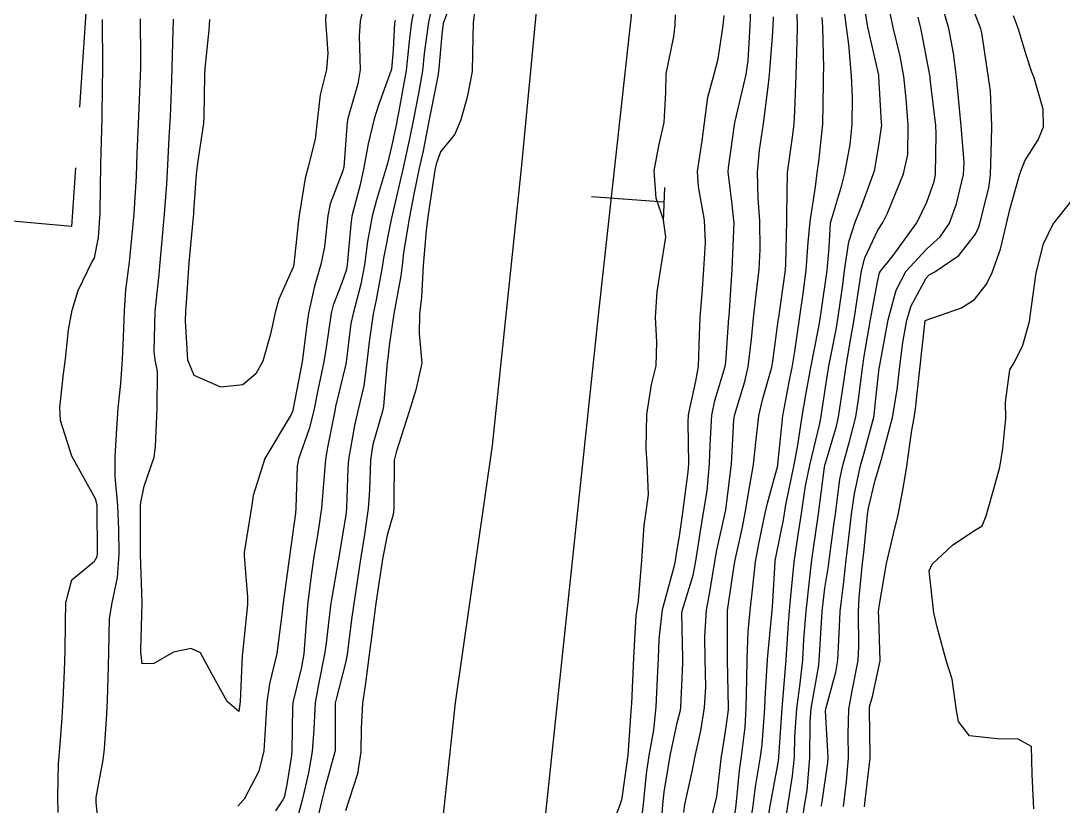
# Model space of a CAD drawing. Header units: metres. Extents: x 298520 to 308411, y 7433745 to 7450750.
# Drawn here: x 300827.6 to 300870.4, y 7448109.3 to 7448141.55 of the extents above; entities that cross this region are included whole.
import ezdxf

# ---------------------------------------------------------------- set-up
doc = ezdxf.new("R2010")
doc.units = ezdxf.units.M
doc.header["$LTSCALE"] = 10
doc.linetypes.add('DASHED', pattern=[0.75, 0.5, -0.25])
for name, color, linetype in [('Curvas de Nivel 1m', 11, 'Continuous'), ('Curvas de Nivel 5m', 15, 'Continuous'), ('Linha Férrea', 251, 'TRACKS'), ('Pórtico', 62, 'Continuous'), ('Vias Secundárias', 230, 'DASHED')]:
    doc.layers.add(name, color=color, linetype=linetype)
doc.linetypes.add('TRACKS', pattern='A,0.15,[130,ltypeshp.shx,S=0.25,R=0,X=0,Y=0],0.15', length=0.3)

msp = doc.modelspace()

# ---------------------------------------------------------------- linework, layer by layer
at = {"layer": 'Curvas de Nivel 1m', "flags": 128}
for points, elevation in [([(300844.743, 7448143.315), (300844.34, 7448141.498), (300844.168, 7448140.216), (300844.09, 7448139.502), (300843.929, 7448138.569), (300843.721, 7448137.507), (300843.573, 7448136.778), (300843.307, 7448135.513), (300842.85, 7448133.566), (300842.838, 7448133.519), (300842.801, 7448133.321), (300842.497, 7448131.812), (300842.448, 7448131.523), (300842.19, 7448130.098), (300842.076, 7448129.527), (300841.905, 7448128.364), (300841.814, 7448127.529), (300841.684, 7448126.565), (300841.447, 7448125.533), (300841.299, 7448124.932), (300841.06, 7448123.536), (300841.035, 7448123.181), (300840.977, 7448121.537), (300840.946, 7448121.249), (300840.658, 7448119.54), (300840.658, 7448119.515), (300840.631, 7448119.378), (300840.364, 7448117.794), (300840.325, 7448117.543), (300840.144, 7448115.998), (300840.077, 7448115.545), (300839.822, 7448114.3), (300839.689, 7448113.549), (300839.632, 7448112.469), (300839.567, 7448111.55), (300839.411, 7448110.67), (300839.159, 7448109.554), (300838.662, 7448107.735)], 696), ([(300858.851, 7448107.679), (300859.095, 7448109.321), (300859.295, 7448110.555), (300859.367, 7448111.318), (300859.388, 7448112.155), (300859.472, 7448113.316), (300859.605, 7448114.346), (300859.708, 7448115.313), (300859.76, 7448116.148), (300859.851, 7448117.311), (300860.001, 7448118.684), (300860.075, 7448119.308), (300860.142, 7448119.806), (300860.359, 7448121.305), (300860.608, 7448123.227), (300860.621, 7448123.301), (300860.685, 7448123.531), (300861.091, 7448124.904), (300861.182, 7448125.295), (300861.381, 7448126.636), (300861.477, 7448127.293), (300861.663, 7448128.371), (300861.818, 7448129.289), (300861.945, 7448130.109), (300862.127, 7448131.287), (300862.256, 7448131.817), (300862.8, 7448132.951), (300862.994, 7448133.277), (300863.185, 7448133.652), (300863.853, 7448135.265), (300864.029, 7448136.068), (300864.036, 7448137.262), (300863.955, 7448138.355), (300863.862, 7448139.265), (300863.708, 7448140.095), (300863.42, 7448141.272), (300863.042, 7448143.158)], 702), ([(300855.774, 7448108.083), (300856.101, 7448109.354), (300856.176, 7448109.696), (300856.376, 7448111.352), (300856.398, 7448111.498), (300856.554, 7448112.467), (300856.656, 7448113.255), (300856.664, 7448113.349), (300856.623, 7448115.31), (300856.624, 7448115.35), (300856.622, 7448117.341), (300856.881, 7448119.097), (300856.927, 7448119.347), (300857.233, 7448120.766), (300857.343, 7448121.343), (300857.538, 7448122.477), (300857.691, 7448123.34), (300857.79, 7448124.241), (300857.912, 7448125.338), (300858.064, 7448125.986), (300858.434, 7448127.333), (300858.485, 7448127.583), (300858.721, 7448129.33), (300858.725, 7448129.358), (300858.757, 7448129.569), (300858.98, 7448131.127), (300859.002, 7448131.327), (300859.018, 7448131.559), (300859.053, 7448133.326), (300859.055, 7448133.576), (300859.082, 7448135.326), (300859.299, 7448136.87), (300859.359, 7448137.322), (300859.38, 7448137.844), (300859.437, 7448139.314), (300859.487, 7448140.714), (300859.492, 7448141.314), (300859.458, 7448142.771)], 698), ([(300860.478, 7448109.301), (300860.485, 7448109.329), (300860.517, 7448109.581), (300860.745, 7448111.093), (300860.758, 7448111.298), (300860.647, 7448113.214), (300860.654, 7448113.299), (300861.067, 7448114.806), (300861.155, 7448115.294), (300861.22, 7448116.677), (300861.252, 7448117.294), (300861.391, 7448118.527), (300861.485, 7448119.291), (300861.605, 7448120.335), (300861.71, 7448121.29), (300861.83, 7448122.13), (300862.084, 7448123.286), (300862.212, 7448123.76), (300862.629, 7448125.281), (300862.64, 7448125.345), (300862.714, 7448126.05), (300862.839, 7448127.171), (300862.85, 7448127.278), (300862.872, 7448127.416), (300863.224, 7448129.273), (300863.546, 7448130.494), (300863.946, 7448131.263), (300864.792, 7448132.181), (300865.357, 7448132.685), (300865.738, 7448133.241), (300866.018, 7448134.031), (300866.306, 7448135.235), (300866.336, 7448135.729), (300866.214, 7448137.236), (300866.151, 7448137.946), (300866.022, 7448139.239), (300865.894, 7448140.229), (300865.706, 7448141.242), (300865.235, 7448142.93)], 704), ([(300841.78, 7448142.666), (300841.539, 7448141.534), (300841.501, 7448140.927), (300841.533, 7448139.533), (300841.437, 7448138.965), (300841.024, 7448137.538), (300840.998, 7448137.392), (300840.861, 7448135.54), (300840.856, 7448135.507), (300840.822, 7448135.399), (300840.31, 7448134.043), (300840.204, 7448133.546), (300840.067, 7448132.27), (300839.925, 7448131.549), (300839.659, 7448130.661), (300839.42, 7448129.553), (300839.337, 7448128.964), (300839.153, 7448127.556), (300839.092, 7448127.192), (300838.773, 7448125.559), (300838.758, 7448125.504), (300838.701, 7448125.389), (300837.623, 7448123.576), (300837.139, 7448122.054), (300837.072, 7448121.584), (300836.774, 7448119.726), (300836.771, 7448119.588), (300836.916, 7448117.885), (300836.91, 7448117.586), (300836.723, 7448115.717), (300836.705, 7448115.588), (300836.693, 7448115.487), (300836.608, 7448113.589), (300836.559, 7448113.19), (300836.075, 7448113.595), (300835.445, 7448114.736), (300834.975, 7448115.606), (300834.595, 7448115.777), (300833.865, 7448115.621), (300833.058, 7448115.161), (300832.586, 7448115.155), (300832.531, 7448115.641), (300832.527, 7448115.707), (300832.589, 7448117.64), (300832.588, 7448117.665), (300832.514, 7448119.641), (300832.512, 7448119.764), (300832.521, 7448121.641), (300832.527, 7448121.778), (300832.671, 7448122.446), (300833.084, 7448123.634), (300833.128, 7448124.074), (300833.206, 7448125.632), (300833.21, 7448127.148), (300833.119, 7448127.634), (300833.075, 7448127.974), (300833.124, 7448129.634), (300833.278, 7448131.13), (300833.328, 7448131.632), (300833.383, 7448132.225), (300833.506, 7448133.623), (300833.594, 7448134.844), (300833.639, 7448135.622), (300833.697, 7448136.764), (300833.746, 7448137.621), (300833.792, 7448138.693), (300833.812, 7448139.621), (300833.847, 7448140.662), (300833.868, 7448141.62)], 699), ([(300843.818, 7448142.412), (300843.649, 7448141.509), (300843.562, 7448140.841), (300843.423, 7448139.512), (300843.114, 7448137.775), (300843.062, 7448137.517), (300843.027, 7448137.34), (300842.837, 7448136.442), (300842.656, 7448135.691), (300842.608, 7448135.522), (300842.191, 7448134.144), (300842.026, 7448133.528), (300841.837, 7448132.485), (300841.717, 7448131.531), (300841.569, 7448130.734), (300841.243, 7448129.535), (300841.158, 7448129.127), (300840.956, 7448127.538), (300840.924, 7448127.344), (300840.717, 7448126.501), (300840.528, 7448125.72), (300840.491, 7448125.542), (300840.197, 7448124.035), (300840.11, 7448123.546), (300840.005, 7448122.212), (300839.953, 7448121.547), (300839.783, 7448120.412), (300839.64, 7448119.55), (300839.512, 7448118.663), (300839.378, 7448117.552), (300839.317, 7448116.842), (300839.22, 7448115.554), (300839.13, 7448115.01), (300838.777, 7448113.558), (300838.754, 7448113.365), (300838.73, 7448111.558), (300838.714, 7448111.384), (300838.522, 7448110.191), (300838.414, 7448109.662), (300838.366, 7448109.562), (300838.055, 7448109.114)], 697), ([(300853.917, 7448108.789), (300853.959, 7448109.378), (300854.02, 7448109.878), (300854.265, 7448111.374), (300854.556, 7448112.72), (300854.686, 7448113.244), (300854.706, 7448113.369), (300854.784, 7448115.165), (300854.787, 7448115.368), (300854.745, 7448117.234), (300854.766, 7448117.368), (300855.209, 7448118.783), (300855.323, 7448119.363), (300855.493, 7448120.519), (300855.639, 7448121.36), (300855.78, 7448122.251), (300855.884, 7448123.358), (300855.911, 7448124.138), (300855.977, 7448125.357), (300856.1, 7448125.968), (300856.52, 7448127.352), (300856.554, 7448127.532), (300856.68, 7448129.351), (300856.688, 7448129.417), (300856.773, 7448130.717), (300856.811, 7448131.321), (300856.815, 7448131.35), (300856.89, 7448133.261), (300856.887, 7448133.349), (300856.809, 7448134.008), (300856.653, 7448135.352), (300856.657, 7448135.52), (300856.845, 7448136.792), (300856.914, 7448137.288), (300856.924, 7448137.349), (300856.938, 7448137.433), (300857.382, 7448139.342), (300857.467, 7448139.929), (300857.556, 7448141.34), (300857.601, 7448142.651)], 696), ([(300846.257, 7448142.128), (300846.175, 7448141.477), (300846.156, 7448140.205), (300846.13, 7448139.477), (300845.93, 7448138.411), (300845.675, 7448137.482), (300845.43, 7448136.898), (300844.833, 7448136.179), (300844.657, 7448135.661), (300844.618, 7448135.493), (300844.574, 7448135.247), (300844.319, 7448133.497), (300844.243, 7448132.944), (300844.123, 7448131.5), (300844.054, 7448130.211), (300843.969, 7448129.502), (300843.957, 7448128.713), (300844.068, 7448127.5), (300843.824, 7448126.396), (300843.542, 7448125.507), (300843.008, 7448123.837), (300842.936, 7448123.516), (300842.917, 7448121.768), (300842.921, 7448121.516), (300842.893, 7448121.283), (300842.647, 7448120.436), (300842.488, 7448119.669), (300842.462, 7448119.522), (300842.225, 7448117.915), (300842.172, 7448117.524), (300841.988, 7448116.137), (300841.912, 7448115.527), (300841.749, 7448114.354), (300841.627, 7448113.529), (300841.571, 7448112.511), (300841.559, 7448111.53), (300841.427, 7448110.633), (300841.067, 7448109.534), (300840.938, 7448109.107)], 694), ([(300858.14, 7448107.69), (300858.378, 7448109.331), (300858.396, 7448109.45), (300858.525, 7448110.121), (300858.715, 7448111.152), (300858.734, 7448111.327), (300858.742, 7448111.525), (300858.863, 7448113.326), (300858.888, 7448113.647), (300859.023, 7448115.323), (300859.126, 7448116.802), (300859.171, 7448117.322), (300859.225, 7448117.927), (300859.361, 7448119.319), (300859.524, 7448120.442), (300859.657, 7448121.315), (300859.823, 7448122.461), (300859.996, 7448123.31), (300860.408, 7448125.013), (300860.467, 7448125.304), (300860.498, 7448125.511), (300860.729, 7448127.027), (300860.762, 7448127.27), (300860.768, 7448127.3), (300861.097, 7448128.949), (300861.155, 7448129.296), (300861.355, 7448130.713), (300861.423, 7448131.294), (300861.609, 7448132.478), (300861.865, 7448133.289), (300862.131, 7448133.965), (300862.621, 7448135.282), (300862.665, 7448135.442), (300862.842, 7448136.535), (300862.946, 7448137.184), (300862.951, 7448137.279), (300862.945, 7448137.37), (300862.868, 7448138.789), (300862.837, 7448139.28), (300862.835, 7448139.318), (300862.387, 7448141.285), (300862.289, 7448141.899)], 701), ([(300829.141, 7448109.039), (300829.126, 7448109.674), (300829.153, 7448111.054), (300829.201, 7448111.673), (300829.298, 7448112.93), (300829.34, 7448113.672), (300829.39, 7448114.863), (300829.42, 7448115.672), (300829.441, 7448116.835), (300829.452, 7448117.672), (300829.696, 7448118.596), (300830.63, 7448119.362), (300830.736, 7448119.555), (300830.75, 7448119.659), (300830.743, 7448121.578), (300830.737, 7448121.659), (300830.666, 7448121.919), (300829.697, 7448123.67), (300829.233, 7448125.146), (300829.2, 7448125.675), (300829.351, 7448127.05), (300829.432, 7448127.673), (300829.558, 7448128.858), (300829.717, 7448129.67), (300829.96, 7448130.473), (300830.532, 7448131.663), (300830.622, 7448131.824), (300830.793, 7448132.654), (300830.859, 7448133.659), (300830.863, 7448133.719), (300830.893, 7448135.659), (300830.94, 7448137.571), (300830.943, 7448137.659), (300830.946, 7448137.751), (300830.972, 7448139.659), (300830.952, 7448141.609)], 697), ([(300830.867, 7448107.656), (300830.697, 7448109.472), (300830.702, 7448109.658), (300830.982, 7448111.21), (300831.038, 7448111.655), (300831.134, 7448113.078), (300831.16, 7448113.654), (300831.202, 7448115.036), (300831.216, 7448115.654), (300831.25, 7448117.011), (300831.347, 7448117.653), (300831.576, 7448118.697), (300831.638, 7448119.65), (300831.632, 7448120.666), (300831.58, 7448121.651), (300831.482, 7448122.844), (300831.479, 7448123.652), (300831.544, 7448124.808), (300831.603, 7448125.651), (300831.703, 7448126.666), (300831.779, 7448127.65), (300831.824, 7448128.567), (300831.856, 7448129.649), (300831.912, 7448130.502), (300832.058, 7448131.647), (300832.206, 7448133.048), (300832.254, 7448133.638), (300832.346, 7448135.165), (300832.366, 7448135.637), (300832.379, 7448136.087), (300832.446, 7448137.636), (300832.521, 7448139.287), (300832.529, 7448139.635), (300832.532, 7448139.981), (300832.52, 7448141.636)], 698), ([(300842.967, 7448141.582), (300842.958, 7448141.519), (300842.951, 7448141.471), (300842.885, 7448140.357), (300842.823, 7448139.572), (300842.813, 7448139.521), (300842.29, 7448138.094), (300842.107, 7448137.527), (300841.866, 7448136.502), (300841.691, 7448135.531), (300841.533, 7448134.815), (300841.2, 7448133.536), (300841.148, 7448133.188), (300841.009, 7448131.538), (300840.977, 7448131.341), (300840.771, 7448130.758), (300840.426, 7448129.875), (300840.339, 7448129.544), (300840.145, 7448128.14), (300840.042, 7448127.547), (300839.816, 7448126.449), (300839.637, 7448125.551), (300839.449, 7448124.799), (300839.009, 7448123.557), (300838.956, 7448123.281), (300838.901, 7448121.558), (300838.883, 7448121.334), (300838.633, 7448119.56), (300838.357, 7448117.564), (300838.332, 7448117.286), (300838.113, 7448115.567), (300837.816, 7448114.329), (300837.7, 7448113.573), (300837.654, 7448112.674), (300837.581, 7448111.574), (300837.372, 7448110.736), (300836.77, 7448109.586), (300836.51, 7448109.304)], 698), ([(300851.748, 7448108.16), (300852.22, 7448109.403), (300852.29, 7448109.628), (300852.543, 7448111.4), (300852.685, 7448113.398), (300852.689, 7448113.523), (300852.775, 7448115.397), (300852.869, 7448117.136), (300852.907, 7448117.396), (300852.963, 7448117.741), (300853.099, 7448119.393), (300853.198, 7448120.848), (300853.282, 7448121.391), (300853.383, 7448122.102), (300853.325, 7448123.39), (300853.284, 7448123.986), (300853.306, 7448125.391), (300853.498, 7448126.612), (300853.69, 7448127.386), (300853.717, 7448128.36), (300853.659, 7448129.386), (300853.726, 7448130.429), (300853.881, 7448131.384), (300854.085, 7448132.67), (300853.996, 7448133.382), (300853.696, 7448134.271), (300853.61, 7448135.388), (300853.801, 7448136.423), (300854.026, 7448137.382), (300854.085, 7448138.602), (300854.099, 7448139.382), (300854.418, 7448140.907), (300854.476, 7448141.376), (300854.479, 7448141.797)], 694), ([(300854.832, 7448109.044), (300854.868, 7448109.366), (300855.17, 7448110.727), (300855.299, 7448111.362), (300855.522, 7448112.391), (300855.682, 7448113.359), (300855.724, 7448114.206), (300855.708, 7448115.359), (300855.691, 7448116.265), (300855.76, 7448117.359), (300855.89, 7448118.087), (300856.106, 7448119.355), (300856.184, 7448119.81), (300856.524, 7448121.351), (300856.548, 7448121.467), (300856.674, 7448122.477), (300856.775, 7448123.256), (300856.787, 7448123.349), (300856.875, 7448125.174), (300856.907, 7448125.348), (300857.331, 7448126.736), (300857.471, 7448127.343), (300857.604, 7448128.482), (300857.688, 7448129.341), (300857.792, 7448130.315), (300857.915, 7448131.339), (300857.967, 7448132.163), (300857.947, 7448133.339), (300857.879, 7448134.272), (300857.847, 7448135.34), (300857.935, 7448136.24), (300858.105, 7448137.337), (300858.277, 7448138.738), (300858.342, 7448139.328), (300858.471, 7448140.908), (300858.491, 7448141.326), (300858.505, 7448141.72)], 697), ([(300856.916, 7448108.939), (300856.978, 7448109.345), (300857.113, 7448110.766), (300857.19, 7448111.344), (300857.345, 7448112.552), (300857.393, 7448113.342), (300857.412, 7448114.504), (300857.434, 7448115.341), (300857.473, 7448116.468), (300857.549, 7448117.341), (300857.657, 7448118.305), (300857.775, 7448119.339), (300857.904, 7448120.078), (300858.168, 7448121.335), (300858.26, 7448121.741), (300858.683, 7448123.295), (300858.69, 7448123.33), (300858.893, 7448125.327), (300859.181, 7448126.868), (300859.275, 7448127.322), (300859.387, 7448127.968), (300859.58, 7448129.318), (300859.724, 7448130.36), (300859.848, 7448131.314), (300859.926, 7448132.445), (300860.009, 7448133.312), (300860.239, 7448134.73), (300860.307, 7448135.308), (300860.364, 7448135.773), (300860.533, 7448137.305), (300860.56, 7448138.995), (300860.568, 7448139.303), (300860.57, 7448139.609), (300860.531, 7448141.304), (300860.511, 7448141.691)], 699), ([(300859.663, 7448108.472), (300859.787, 7448109.311), (300859.885, 7448109.947), (300860.001, 7448111.308), (300860.012, 7448112.763), (300860.054, 7448113.308), (300860.364, 7448115.087), (300860.39, 7448115.303), (300860.403, 7448115.486), (300860.51, 7448117.302), (300860.622, 7448118.251), (300860.768, 7448119.163), (300860.788, 7448119.298), (300861.005, 7448120.949), (300861.049, 7448121.296), (300861.236, 7448122.736), (300861.352, 7448123.293), (300861.65, 7448124.334), (300861.889, 7448125.288), (300862.005, 7448125.996), (300862.161, 7448127.286), (300862.237, 7448127.786), (300862.489, 7448129.283), (300862.528, 7448129.511), (300862.776, 7448130.828), (300862.861, 7448131.2), (300862.901, 7448131.278), (300863.378, 7448131.86), (300864.39, 7448133.256), (300864.811, 7448134.101), (300865.109, 7448134.958), (300865.161, 7448135.247), (300865.192, 7448136.902), (300865.174, 7448137.247), (300864.948, 7448139.173), (300864.936, 7448139.249), (300864.877, 7448139.608), (300864.617, 7448140.981), (300864.562, 7448141.255), (300864.455, 7448141.701)], 703), ([(300862.246, 7448109.283), (300862.267, 7448109.532), (300862.479, 7448111.281), (300862.48, 7448111.344), (300862.446, 7448113.281), (300862.458, 7448113.387), (300862.568, 7448113.81), (300862.886, 7448115.275), (300862.838, 7448117.048), (300862.825, 7448117.277), (300862.843, 7448117.504), (300863.143, 7448119.272), (300863.432, 7448120.487), (300863.622, 7448121.266), (300863.844, 7448122.432), (300863.99, 7448123.26), (300864.19, 7448124.75), (300864.285, 7448125.256), (300864.344, 7448125.62), (300864.515, 7448127.253), (300864.743, 7448129.24), (300866.234, 7448129.762), (300866.766, 7448130.103), (300867.257, 7448130.744), (300867.484, 7448131.223), (300867.835, 7448132.172), (300868.083, 7448133.217), (300868.215, 7448133.809), (300868.615, 7448135.212), (300868.661, 7448135.376), (300868.832, 7448135.808), (300869.376, 7448136.671), (300869.595, 7448137.199), (300869.579, 7448137.918), (300869.213, 7448139.205), (300869.117, 7448139.448), (300868.882, 7448140.155), (300868.574, 7448141.213), (300868.362, 7448141.755)], 706), ([(300869.195, 7448109.2), (300869.125, 7448110.61), (300869.117, 7448111.201), (300869.105, 7448111.759), (300868.551, 7448112.057), (300867.697, 7448112.073), (300866.553, 7448112.189), (300866.101, 7448112.779), (300866.02, 7448113.238), (300865.849, 7448114.514), (300865.608, 7448115.24), (300865.242, 7448116.605), (300865.098, 7448117.245), (300864.906, 7448118.971), (300865.022, 7448119.246), (300865.855, 7448120.028), (300866.653, 7448120.556), (300867.072, 7448120.81), (300867.237, 7448121.224), (300867.561, 7448122.334), (300867.806, 7448123.219), (300867.921, 7448123.987), (300868.044, 7448125.217), (300868.036, 7448125.894), (300868.214, 7448127.215), (300868.407, 7448127.542), (300868.743, 7448128.234), (300869.019, 7448129.206), (300869.069, 7448129.518), (300869.296, 7448131.202), (300869.599, 7448132.39), (300869.977, 7448133.192), (300870.814, 7448134.238)], 707)]:
    msp.add_lwpolyline(points, dxfattribs=dict(at, elevation=elevation))
at = {"layer": 'Curvas de Nivel 5m', "flags": 128}
for points, elevation in [([(300861.379, 7448109.291), (300861.503, 7448110.315), (300861.583, 7448111.29), (300861.573, 7448112.269), (300861.608, 7448113.29), (300861.752, 7448114.108), (300861.987, 7448115.286), (300862.018, 7448115.859), (300861.996, 7448117.286), (300862.031, 7448117.873), (300862.166, 7448119.285), (300862.212, 7448119.712), (300862.366, 7448121.283), (300862.407, 7448121.541), (300862.677, 7448122.64), (300862.861, 7448123.277), (300862.927, 7448123.518), (300863.393, 7448125.27), (300863.588, 7448126.399), (300863.682, 7448127.266), (300863.824, 7448128.344), (300863.984, 7448129.262), (300864.168, 7448129.853), (300864.779, 7448130.982), (300864.906, 7448131.123), (300865.13, 7448131.247), (300866.114, 7448131.912), (300866.799, 7448132.793), (300866.941, 7448133.089), (300866.987, 7448133.228), (300867.348, 7448134.695), (300867.421, 7448135.224), (300867.458, 7448136.61), (300867.479, 7448137.224), (300867.416, 7448138.676), (300867.34, 7448139.225), (300867.067, 7448141.052), (300867.017, 7448141.229), (300866.897, 7448141.534), (300866.256, 7448143.237)], 705), ([(300845.493, 7448142.909), (300844.961, 7448141.489), (300844.946, 7448141.446), (300844.896, 7448140.996), (300844.768, 7448139.598), (300844.752, 7448139.492), (300844.733, 7448139.354), (300844.376, 7448137.497), (300844.117, 7448136.217), (300843.963, 7448135.503), (300843.736, 7448134.43), (300843.568, 7448133.509), (300843.314, 7448132.038), (300843.259, 7448131.513), (300843.213, 7448131.077), (300842.925, 7448129.517), (300842.741, 7448128.317), (300842.659, 7448127.595), (300842.652, 7448127.521), (300842.499, 7448125.729), (300842.458, 7448125.522), (300842.061, 7448124.155), (300841.961, 7448123.527), (300841.915, 7448122.283), (300841.869, 7448121.528), (300841.719, 7448120.457), (300841.565, 7448119.531), (300841.44, 7448118.717), (300841.26, 7448117.534), (300841.179, 7448116.963), (300840.997, 7448115.536), (300840.935, 7448115.189), (300840.566, 7448113.759), (300840.522, 7448113.582), (300840.516, 7448113.54), (300840.505, 7448111.578), (300840.5, 7448111.54), (300840.074, 7448109.991), (300839.965, 7448109.545), (300839.805, 7448108.85)], 695), ([(300857.523, 7448108.319), (300857.67, 7448109.338), (300857.767, 7448110.095), (300857.978, 7448111.336), (300858.046, 7448111.837), (300858.149, 7448113.334), (300858.17, 7448113.731), (300858.265, 7448115.333), (300858.288, 7448115.633), (300858.453, 7448117.332), (300858.466, 7448117.48), (300858.573, 7448119.331), (300858.577, 7448119.387), (300858.638, 7448119.655), (300858.917, 7448121.068), (300858.959, 7448121.326), (300859.014, 7448121.673), (300859.351, 7448123.32), (300859.506, 7448124.133), (300859.68, 7448125.315), (300859.831, 7448126.199), (300860.043, 7448127.31), (300860.36, 7448128.917), (300860.423, 7448129.305), (300860.466, 7448129.595), (300860.709, 7448131.301), (300860.792, 7448132.242), (300860.851, 7448133.251), (300860.86, 7448133.299), (300861.314, 7448134.799), (300861.443, 7448135.294), (300861.663, 7448136.469), (300861.742, 7448137.291), (300861.748, 7448138.407), (300861.709, 7448139.292), (300861.604, 7448140.575), (300861.507, 7448141.294), (300861.305, 7448142.908)], 700), ([(300840.155, 7448142.303), (300840.107, 7448141.548), (300840.21, 7448140.22), (300840.152, 7448139.547), (300839.899, 7448138.513), (300839.787, 7448137.551), (300839.695, 7448136.697), (300839.402, 7448135.554), (300839.283, 7448135.091), (300839.028, 7448133.558), (300839.004, 7448133.355), (300838.812, 7448131.56), (300838.811, 7448131.531), (300838.781, 7448131.432), (300838.202, 7448130.128), (300838.044, 7448129.571), (300837.859, 7448128.688), (300837.535, 7448127.578), (300837.256, 7448127.051), (300836.718, 7448126.608), (300835.812, 7448126.503), (300834.724, 7448126.984), (300834.455, 7448127.614), (300834.361, 7448129.228), (300834.375, 7448129.616), (300834.402, 7448129.972), (300834.519, 7448131.614), (300834.695, 7448133.505), (300834.708, 7448133.611), (300834.711, 7448133.703), (300834.819, 7448135.249), (300834.852, 7448135.58), (300834.855, 7448135.61), (300835.112, 7448137.344), (300835.129, 7448137.607), (300835.154, 7448139.323), (300835.171, 7448139.607), (300835.339, 7448141.163), (300835.36, 7448141.605)], 700), ([(300852.993, 7448107.888), (300853.167, 7448109.39), (300853.295, 7448110.625), (300853.407, 7448111.387), (300853.591, 7448112.422), (300853.693, 7448113.383), (300853.752, 7448114.559), (300853.789, 7448115.382), (300853.816, 7448116.16), (300853.95, 7448117.38), (300854.441, 7448119.183), (300854.48, 7448119.372), (300854.497, 7448119.51), (300854.648, 7448120.39), (300854.773, 7448121.257), (300854.786, 7448121.369), (300855.011, 7448123.035), (300855.032, 7448123.367), (300855.001, 7448125.066), (300855.024, 7448125.367), (300855.326, 7448126.762), (300855.427, 7448127.363), (300855.468, 7448128.641), (300855.497, 7448129.363), (300855.593, 7448130.539), (300855.653, 7448131.361), (300855.712, 7448132.443), (300855.671, 7448133.361), (300855.432, 7448134.749), (300855.393, 7448135.364), (300855.582, 7448136.623), (300855.678, 7448137.362), (300855.811, 7448138.413), (300856.072, 7448139.358), (300856.24, 7448139.995), (300856.449, 7448141.354), (300856.482, 7448141.771)], 695)]:
    msp.add_lwpolyline(points, dxfattribs=dict(at, elevation=elevation))
at = {"layer": 'Linha Férrea', "flags": 128}
for points in [[(298729.261, 7450749.95), (298734.809, 7450730.65), (298742.343, 7450703.451), (298750.119, 7450676.237), (298757.889, 7450649.199), (298765.189, 7450623.712), (298769.985, 7450606.424), (298776.494, 7450583.287), (298783.055, 7450560.248), (298788.164, 7450542.214), (298793.821, 7450521.584), (298798.125, 7450506.606), (298804.386, 7450484.418), (298809.295, 7450466.837), (298814.551, 7450448.858), (298819.559, 7450431.225), (298826.267, 7450408.649), (298831.926, 7450389.314), (298837.135, 7450370.779), (298842.092, 7450352.398), (298847.802, 7450331.823), (298852.149, 7450316.412), (298858.34, 7450294.769), (298862.969, 7450278.965), (298867.952, 7450260.088), (298870.924, 7450249.95), (298873.722, 7450238.982), (298878.355, 7450222.697), (298882.025, 7450210.358), (298885.603, 7450197.651), (298890.189, 7450181.049), (298894.637, 7450166.006), (298898.995, 7450149.812), (298904.361, 7450131.79), (298908.122, 7450117.709), (298911.93, 7450103.946), (298916.104, 7450089.039), (298920.554, 7450073.399), (298923.212, 7450064.319), (298926.468, 7450052.577), (298930.321, 7450038.956), (298934.723, 7450023.223), (298938.252, 7450011.622), (298941.509, 7449999.193), (298944.399, 7449989.651), (298947.701, 7449977.682), (298952.335, 7449961.49), (298956.967, 7449946.581), (298961.92, 7449929.017), (298965.909, 7449915.258), (298970.082, 7449900.905), (298973.936, 7449887.787), (298977.788, 7449874.853), (298981.549, 7449862.469), (298986.366, 7449847.197), (298989.852, 7449836.37), (298994.575, 7449822.337), (298999.437, 7449807.292), (299004.068, 7449794.269), (299008.7, 7449781.657), (299013.057, 7449770.328), (299018.285, 7449757.718), (299022.322, 7449748.037), (299026.817, 7449737.63), (299031.861, 7449726.852), (299036.814, 7449716.896), (299043.096, 7449705.205), (299047.821, 7449696.534), (299054.335, 7449685.572), (299060.664, 7449675.852), (299069.469, 7449663.104), (299077.541, 7449652.872), (299085.429, 7449643.336), (299089.832, 7449637.784), (299098.728, 7449628.561), (299107.993, 7449618.793), (299117.442, 7449610.031), (299127.077, 7449601.223), (299138.453, 7449591.782), (299150.409, 7449582.651), (299162.779, 7449573.982), (299174.004, 7449567.002), (299185.962, 7449560.295), (299199.698, 7449553.222), (299213.253, 7449547.024), (299227.033, 7449541.5), (299241.999, 7449536.525), (299258.424, 7449531.831), (299277.224, 7449527.814), (299295.935, 7449525.032), (299311.589, 7449523.57), (299326.876, 7449522.883), (299340.975, 7449522.747), (299353.572, 7449523.111), (299369.274, 7449524.069), (299382.826, 7449525.211), (299396.609, 7449526.717), (299414.178, 7449529.501), (299430.969, 7449532.603), (299440.142, 7449534.839), (299451.094, 7449537.487), (299469.666, 7449542.917), (299486.963, 7449547.755), (299510.376, 7449554.83), (299531.414, 7449561.037), (299544.903, 7449564.894), (299559.186, 7449569.068), (299590.197, 7449576.665), (299616.417, 7449582.259), (299645.03, 7449585.805), (299675.251, 7449587.635), (299705.522, 7449586.259), (299732.882, 7449582.825), (299762.581, 7449576.088), (299791.888, 7449566.944), (299816.217, 7449556.896), (299840.774, 7449544.781), (299859.676, 7449534.387), (299878.529, 7449521.308), (299897.376, 7449507.135), (299919.538, 7449486.991), (299927.658, 7449478.626), (299947.133, 7449456.962), (299961.499, 7449437.961), (299971.137, 7449424.784), (299981.869, 7449408.322), (299997.595, 7449383.682), (300016.228, 7449354.96), (300035.864, 7449324.687), (300055.136, 7449295.587), (300073.232, 7449268.397), (300085.868, 7449249.95), (300089.501, 7449244.778), (300101.211, 7449227.647), (300111.197, 7449214.14), (300124.752, 7449194.736), (300135.909, 7449179.759), (300148.296, 7449162.129), (300160.805, 7449144.566), (300173.129, 7449128.481), (300185.523, 7449112.088), (300198.402, 7449095.758), (300207.462, 7449083.98), (300220.094, 7449068.515), (300233.468, 7449051.744), (300246.778, 7449035.349), (300263.478, 7449015.076), (300277.526, 7448998.444), (300292.814, 7448981.501), (300306.688, 7448964.856), (300324.623, 7448944.393), (300340.398, 7448926.517), (300357.9, 7448907.843), (300372.755, 7448891.817), (300392.041, 7448871.054), (300410.717, 7448852.066), (300427.475, 7448834.137), (300439.245, 7448822.858), (300454.898, 7448806.525), (300473.448, 7448788.164), (300493.111, 7448768.808), (300511.705, 7448749.95), (300518.198, 7448743.612), (300525.672, 7448735.984), (300530.889, 7448730.361), (300538.141, 7448723.284), (300543.771, 7448717.624), (300548.924, 7448711.903), (300554.778, 7448706.093), (300562.444, 7448698.573), (300570.483, 7448690.198), (300580.06, 7448680.508), (300590.013, 7448670.628), (300599.102, 7448661.391), (300608.565, 7448651.702), (300616.68, 7448643.32), (300625.581, 7448633.859), (300633.62, 7448625.859), (300641.21, 7448617.858), (300649.582, 7448609.897), (300659.386, 7448599.72), (300667.387, 7448591.231), (300676.098, 7448582.784), (300683.871, 7448574.669), (300691.725, 7448567.153), (300703.33, 7448554.876), (300711.744, 7448546.351), (300718.093, 7448539.767), (300726.506, 7448530.983), (300733.153, 7448523.695), (300741.152, 7448514.418), (300747.426, 7448507.242), (300750.054, 7448504.018), (300758.169, 7448493.99), (300764.854, 7448485.238), (300772.251, 7448475.55), (300781.114, 7448462.855), (300788.178, 7448452.147), (300795.99, 7448439.115), (300802.712, 7448427.661), (300809.137, 7448414.665), (300814.959, 7448402.42), (300819.763, 7448391.601), (300824.722, 7448378.533), (300829.079, 7448366.59), (300833.249, 7448353.858), (300836.592, 7448342.438), (300839.822, 7448330.572), (300842.678, 7448317.912), (300845.758, 7448304.202), (300848.387, 7448291.169), (300849.927, 7448279.903), (300851.843, 7448266.756), (300852.632, 7448254.174), (300852.974, 7448249.95), (300853.718, 7448237.64), (300853.896, 7448226.066), (300854.164, 7448215.145), (300853.836, 7448203.832), (300853.598, 7448192.905), (300852.795, 7448182.25), (300851.991, 7448170.79), (300850.801, 7448159.302), (300849.223, 7448146.768), (300848.151, 7448135.486), (300846.96, 7448124.114), (300845.442, 7448113.546), (300844.222, 7448102.204), (300842.288, 7448090.385), (300840.978, 7448078.33), (300839.608, 7448068.386), (300838.209, 7448056.39), (300836.541, 7448045.166), (300835.023, 7448032.665), (300833.535, 7448020.341), (300832.284, 7448009.205), (300831.094, 7447998.637), (300829.874, 7447985.926), (300828.432, 7447973.713), (300826.546, 7447955.639), (300825.162, 7447943.391), (300824.986, 7447942.247), (300823.836, 7447930.96), (300822.657, 7447919.829), (300821.593, 7447909.075), (300820.243, 7447895.408), (300819.533, 7447885.934), (300818.679, 7447872.07), (300818.298, 7447858.799), (300817.927, 7447851.916), (300817.786, 7447841.862), (300817.933, 7447833.489), (300818.516, 7447815.843), (300820.361, 7447795.876), (300822.449, 7447776.733), (300825.922, 7447758.996), (300827.722, 7447750.217), (300828.687, 7447743.229), (300830.467, 7447731.539), (300833.751, 7447711.152), (300838.977, 7447681.969), (300842.161, 7447664.851), (300846.249, 7447643.566), (300856.898, 7447587.933), (300861.3, 7447564.706), (300863.731, 7447552.015), (300867.081, 7447534.8), (300870.251, 7447518.153), (300879.139, 7447471.406), (300882.717, 7447452.426), (300886.196, 7447433.436), (300890.621, 7447408.952), (300893.065, 7447393.996), (300894.895, 7447382.534), (300896.018, 7447374.923), (300897.056, 7447367.88), (300898.671, 7447355.202), (300899.884, 7447344.173), (300901.155, 7447328.57), (300902.425, 7447306.17), (300902.632, 7447290.927), (300902.643, 7447274.906), (300901.209, 7447249.806), (300899.894, 7447235.454), (300897.424, 7447214.973), (300896.24, 7447207.108, -0.017609), (300893.245, 7447191.067), (300890.79, 7447180.008), (300886.347, 7447162.337), (300883.122, 7447151.267), (300877.521, 7447133.871), (300873.858, 7447123.752), (300865.532, 7447103.056), (300859.822, 7447090.388), (300850.503, 7447071.406), (300846.315, 7447063.106), (300836.805, 7447045.834), (300827.664, 7447031.197), (300815.395, 7447013.014), (300803.069, 7446996.228), (300792.968, 7446983.245), (300781.446, 7446969.292), (300759.63, 7446945.435), (300748.36, 7446933.669), (300737.301, 7446922.447), (300720.178, 7446905.644), (300707.821, 7446893.561), (300697.057, 7446883.028), (300686.376, 7446872.224), (300676.506, 7446862.329), (300660.145, 7446845.845), (300651.989, 7446837.638), (300637.917, 7446823.835), (300624.102, 7446810.419), (300614.955, 7446801.573), (300610.107, 7446796.538), (300599.124, 7446785.64, 0.017844), (300588.776, 7446774.611), (300582.973, 7446768.596), (300572.807, 7446757.15), (300570.635, 7446754.423, -0.018804), (300566.868, 7446749.902, -0.021463), (300565.197, 7446747.771, 0.014089), (300560.744, 7446742.236), (300556.818, 7446737.065), (300549.018, 7446726.402), (300544.903, 7446720.152), (300542.989, 7446717.435), (300540.702, 7446714.014), (300534.516, 7446704.131), (300528.813, 7446694.775), (300525.37, 7446688.688), (300519.775, 7446678.443, 0.017217), (300513.559, 7446666.068), (300510.115, 7446659.471), (300505.35, 7446648.44), (300501.39, 7446638.953, 0.017957), (300498.447, 7446631.125), (300492.383, 7446614.647), (300488.086, 7446600.958), (300484.889, 7446590.082), (300482.448, 7446580.533), (300479.028, 7446566.174), (300474.999, 7446546.195), (300472.245, 7446530.076), (300469.723, 7446510.133), (300467.649, 7446494.09), (300465.343, 7446472.628), (300462.509, 7446448.283), (300460.589, 7446427.75), (300458.173, 7446403.459), (300455.716, 7446377.743), (300453.679, 7446357.578), (300451.179, 7446331.957), (300448.408, 7446302.907), (300446.096, 7446278.461), (300443.948, 7446255.986), (300443.327, 7446249.95), (300441.921, 7446236.026), (300439.714, 7446214.959), (300437.145, 7446189.663), (300434.772, 7446164.489), (300432.986, 7446145.942), (300427.675, 7446092.019), (300425.457, 7446069.071), (300422.052, 7446034.05), (300420.454, 7446017.74), (300416.946, 7445981.751), (300414.159, 7445952.95), (300410.686, 7445916.311), (300408.437, 7445891.812), (300405.718, 7445868.171), (300403.766, 7445842.739), (300401.654, 7445818.651), (300400.337, 7445806.143), (300399.876, 7445801.282), (300399.266, 7445794.558)], [(298905.363, 7450145.031), (298910.207, 7450124.873), (298915.002, 7450108.012), (298921.739, 7450085.266), (298926.98, 7450064.83), (298931.003, 7450051.742), (298934.224, 7450039.953), (298937.65, 7450027.983), (298940.458, 7450017.786), (298943.206, 7450008.624), (298945.866, 7449998.811), (298948.85, 7449988.084), (298952.218, 7449977.183), (298954.849, 7449967.637), (298957.892, 7449956.733), (298961.763, 7449943.848), (298964.896, 7449932.558), (298968.973, 7449920.293), (298972.372, 7449908.382), (298975.8, 7449896.208), (298979.287, 7449884.682), (298982.035, 7449875.079), (298985.463, 7449863.464), (298988.891, 7449853.475), (298994.252, 7449836.792), (298999.642, 7449820.007), (299004.122, 7449806.223), (299009.577, 7449791.55), (299017.072, 7449771.922), (299023.852, 7449755.78), (299031.351, 7449735.099), (299042.615, 7449714.768), (299049.157, 7449702.257), (299057.947, 7449687.795), (299067.128, 7449674.025), (299074.388, 7449663.764), (299083.266, 7449652.271), (299093.226, 7449640.21), (299104.865, 7449628.3), (299116.059, 7449616.929), (299127.188, 7449606.965), (299134.846, 7449600.398), (299146.061, 7449590.999), (299159.8, 7449581.134), (299172.881, 7449572.672), (299188.754, 7449563.553), (299203.487, 7449555.781), (299219.692, 7449548.782), (299229.285, 7449544.979), (299249.695, 7449538.196), (299264.418, 7449534.22), (299286.841, 7449530.183), (299305.276, 7449527.832), (299319.472, 7449527.113), (299340.209, 7449526.73), (299362.575, 7449527.496), (299380.335, 7449528.889), (299402.027, 7449531.43), (299418.393, 7449534.55), (299439.271, 7449538.773), (299455.546, 7449542.61), (299468.219, 7449546.447), (299486.071, 7449551.679), (299502.678, 7449556.429), (299521.873, 7449562.476), (299544.903, 7449569.511), (299558.765, 7449572.874), (299572.65, 7449576.475), (299589.389, 7449580.647), (299603.615, 7449583.903), (299623.713, 7449587.445), (299640.449, 7449589.67), (299657.813, 7449590.983), (299675.925, 7449591.554), (299694.255, 7449591.042), (299708.541, 7449590.126), (299722.182, 7449588.244), (299738.919, 7449585.56), (299759.653, 7449580.821), (299775.25, 7449576.474), (299786.436, 7449572.94), (299797.015, 7449569.282), (299807.003, 7449565.52), (299816.424, 7449561.561), (299823.596, 7449557.979), (299834.148, 7449553.022), (299842.943, 7449548.641), (299850.946, 7449544.045), (299857.58, 7449540.07), (299867.592, 7449534.039), (299879.685, 7449526.144), (299888.765, 7449519.647), (299901.686, 7449509.708), (299911.305, 7449500.703), (299920.635, 7449492.515), (299928.708, 7449484.626), (299935.814, 7449476.733), (299943.925, 7449467.258), (299951.104, 7449459.003), (299957.671, 7449450.784), (299963.484, 7449442.67), (299970.77, 7449432.303), (299976.475, 7449423.904), (299982.432, 7449414.862), (299988.891, 7449404.85), (299995.852, 7449394.443), (300002.312, 7449383.928), (300010.887, 7449370.223), (300018.781, 7449358.239), (300026.569, 7449345.892), (300033.388, 7449335.88), (300041.176, 7449324.037), (300049.358, 7449311.838), (300057.288, 7449299.745), (300065.47, 7449287.364), (300073.508, 7449275.701), (300081.011, 7449264.541), (300090.196, 7449251.298), (300091.164, 7449249.95), (300100.525, 7449236.167), (300109.403, 7449223.951), (300117.162, 7449213.187), (300127.336, 7449198.457), (300139.6, 7449181.446), (300149.952, 7449166.72), (300159.813, 7449153.466), (300168.75, 7449141.382), (300179.779, 7449126.346), (300190.932, 7449112.414), (300203.876, 7449095.222), (300217.308, 7449078.587), (300230.374, 7449062.005), (300242.887, 7449046.162), (300256.877, 7449029.774), (300272.777, 7449010.921), (300288.309, 7448992.868), (300306.303, 7448971.97), (300322.512, 7448953.54), (300337.055, 7448937.024), (300349.196, 7448923.521), (300363.433, 7448907.803), (300372.178, 7448898.27), (300387.649, 7448881.624), (300402.322, 7448866.086), (300417.298, 7448851.105), (300428.763, 7448838.962), (300440.716, 7448827.379), (300454.398, 7448813.148), (300467.461, 7448800.639), (300481.638, 7448785.533), (300502.227, 7448765.254), (300514.06, 7448753.852), (300517.826, 7448749.95), (300528.275, 7448738.976), (300540.783, 7448726.333), (300551.364, 7448715.261), (300568.358, 7448698.083), (300580.431, 7448686.447), (300591.073, 7448675.242), (300605.822, 7448659.996), (300619.827, 7448645.871), (300631.531, 7448633.85), (300641.93, 7448623.388), (300651.196, 7448614.132), (300663.21, 7448601.736), (300675.654, 7448588.967), (300686.366, 7448579.136), (300697.132, 7448567.001), (300714.307, 7448549.82), (300728.065, 7448535.254), (300742.189, 7448519.954), (300754.02, 7448506), (300763.608, 7448493.67), (300772.134, 7448482.969), (300781.594, 7448469.905), (300789.873, 7448457.453), (300798.087, 7448444.138), (300806.367, 7448430.378), (300809.353, 7448423.731), (300815.826, 7448410.715), (300822.176, 7448396.83), (300827.777, 7448382.459), (300832.26, 7448369.325), (300838.297, 7448352.647), (300842.655, 7448335.903), (300846.951, 7448318.72), (300850.061, 7448305.153), (300853.485, 7448286.05), (300855.912, 7448269.922), (300857.341, 7448249.95), (300858.33, 7448231.606), (300857.942, 7448206.205), (300856.925, 7448178.368), (300854.333, 7448156.855), (300851.333, 7448129.708), (300849.095, 7448108.502), (300845.739, 7448085.317), (300843.044, 7448064.17), (300840.396, 7448043.097), (300838.567, 7448030.951), (300837.041, 7448016.016), (300835.11, 7447994.958), (300832.975, 7447975.28), (300830.738, 7447953.623), (300829.108, 7447937.188), (300828.366, 7447933.435), (300827.045, 7447924.743), (300825.629, 7447910.191), (300824.268, 7447895.589), (300822.966, 7447881.617), (300821.953, 7447863.074), (300821.73, 7447846.352), (300821.738, 7447838.346), (300822.298, 7447822.796), (300823.264, 7447806.625), (300824.128, 7447792.391), (300826.211, 7447777.691), (300829.715, 7447760.435), (300831.501, 7447751.07), (300833.495, 7447738.255), (300836.415, 7447720.056), (300862.711, 7447579.549), (300879.787, 7447489.912), (300882.904, 7447473.371), (300886.736, 7447453.399), (300891.84, 7447425.61), (300894.824, 7447408.419), (300897.501, 7447392.308), (300900.259, 7447374.699), (300902.627, 7447356.768), (300903.989, 7447344.999), (300904.86, 7447335.88), (300905.847, 7447322.28), (300906.291, 7447313.022), (300906.573, 7447308.418), (300906.759, 7447298.893), (300906.88, 7447292.725, -0.006984), (300906.844, 7447284.829), (300906.695, 7447276.838), (300906.36, 7447267.883), (300905.744, 7447256.667), (300905.23, 7447249.95), (300904.292, 7447239.525), (300903.012, 7447227.25), (300901.034, 7447212.309), (300899.543, 7447202.921, -0.011988), (300897.909, 7447194.02), (300894.997, 7447180.769), (300891.356, 7447165.387), (300887.457, 7447151.115), (300883.301, 7447137.652), (300876.75, 7447119.219), (300874.099, 7447111.988), (300871.749, 7447106.138, -0.018309), (300868.914, 7447099.764, 0.011681), (300865.826, 7447093.061), (300860.469, 7447081.825), (300851.72, 7447064.422), (300846.208, 7447053.937), (300843.033, 7447048.479), (300836.89, 7447038.137), (300827.206, 7447022.921), (300821.11, 7447014.014), (300814.857, 7447005.089), (300809.628, 7446998.099), (300801.236, 7446986.884), (300791.122, 7446974.407), (300781.425, 7446962.969), (300774.943, 7446955.767), (300762.88, 7446942.762), (300751.299, 7446930.933), (300734.873, 7446914.565), (300727.949, 7446907.628), (300717.868, 7446897.443), (300705.6, 7446885.783), (300698.716, 7446879.048), (300668.127, 7446848.06), (300640.994, 7446821.407), (300627.442, 7446808.23), (300610.345, 7446790.697), (300597.443, 7446778.155), (300592.334, 7446772.486), (300571.229, 7446748.595), (300567.705, 7446744.65), (300564.743, 7446740.8), (300562.62, 7446737.769), (300551.356, 7446722.391), (300544.903, 7446712.981), (300541.869, 7446707.917), (300539.497, 7446704.103, 0.003437), (300530.37, 7446689.205, 0.010632), (300522.744, 7446675.931, 0.016565), (300518.05, 7446666.625, -0.011698), (300511.771, 7446653.868, 0.029635), (300510.132, 7446650.211), (300505.481, 7446638.898), (300500.314, 7446625.471), (300492.316, 7446601.197), (300488.229, 7446587.047), (300485.297, 7446575.185), (300482.347, 7446562.473), (300481.087, 7446556.089, 0.004599), (300479.148, 7446545.763), (300476.443, 7446530.265), (300474.645, 7446518.085), (300472.755, 7446502.987), (300471.297, 7446490.618), (300469.17, 7446472.092), (300467.901, 7446459.793), (300466.767, 7446449.806), (300465.445, 7446435.701), (300463.191, 7446412.592), (300462.659, 7446405.266), (300461.606, 7446397.228), (300459.608, 7446375.419), (300458.167, 7446361.3), (300456.938, 7446349.283), (300454.601, 7446324.341), (300452.383, 7446301.27), (300450.408, 7446280.731), (300448.612, 7446261.944), (300447.444, 7446249.79), (300445.943, 7446235.321), (300443.682, 7446213.965), (300443.009, 7446207.561), (300441.275, 7446189.511), (300439.198, 7446168.049), (300436.473, 7446140.607), (300434.029, 7446115.856), (300431.015, 7446085.098), (300427.797, 7446052.837), (300425.199, 7446025.415), (300423.636, 7446009.727), (300422.457, 7445994.573), (300421.615, 7445989.53), (300419.286, 7445963.664), (300415.807, 7445928.192), (300414.69, 7445917.527), (300413.782, 7445904.921), (300412.247, 7445888.391), (300411.949, 7445886.157), (300411.266, 7445881.618), (300410.692, 7445876.189), (300409.038, 7445857.286), (300407.606, 7445838.578), (300405.212, 7445812.517), (300404.532, 7445804.524), (300403.437, 7445794.141)]]:
    msp.add_lwpolyline(points, format="xyb", dxfattribs=at)
at = {"layer": 'Pórtico'}
for points in [[(300854.033, 7448134.714), (300853.978, 7448133.324)], [(300854.009, 7448134.101), (300851.03, 7448134.331)]]:
    msp.add_lwpolyline(points, dxfattribs=at)
at = {"layer": 'Vias Secundárias'}
msp.add_lwpolyline([(300827.479, 7448207.625, -0.041238), (300830.869, 7448205.334, -0.270413), (300832.22, 7448201.807), (300832.307, 7448199.465), (300832.373, 7448197.484), (300831.566, 7448190.724), (300830.89, 7448185.098), (300830.695, 7448180.232), (300830.259, 7448174.191), (300830.063, 7448168.455), (300829.518, 7448160.45), (300829.452, 7448154.671), (300829.386, 7448148.387), (300829.255, 7448145.592), (300830.345, 7448142.993), (300829.682, 7448133.108), (300826.125, 7448133.425)], format="xyb", dxfattribs=at)

doc.saveas('drawing.dxf')
